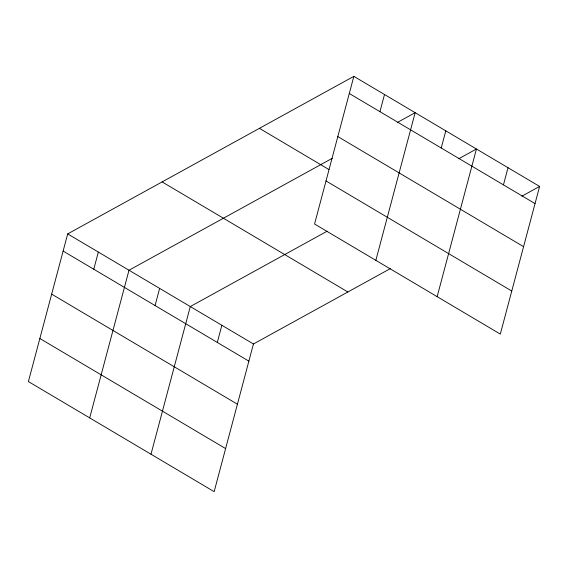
<?xml version="1.0" encoding="UTF-8"?>
<svg xmlns="http://www.w3.org/2000/svg" width="568" height="568" viewBox="0 0 568 568"><rect width="100%" height="100%" fill="white"/><g stroke="black" fill="none" stroke-linecap="round" stroke-linejoin="round"><path stroke-width="0.85" d="M353.85 76.346L314.558 224.019L500.309 334.098L539.6 186.432L353.85 76.346L67.691 233.902L28.4 381.568L214.15 491.654L253.442 343.981L390.344 268.607M93.777 269.225L98.342 252.064M89.694 417.899L128.993 270.226L332.23 158.323M155.071 305.556L159.636 288.388M150.996 454.222L190.287 306.557L327.189 231.176M217.296 342.433L221.861 325.265M379.935 111.676L384.5 94.508M375.853 260.343L415.151 112.677L397.486 122.397M441.23 147.999L445.795 130.839M437.154 296.673L476.445 149.001L458.788 158.72M503.454 184.877L508.019 167.716M521.942 196.152L539.6 186.432M349.284 93.507L535.035 203.593M337.825 136.576L523.575 246.661M259.42 128.34L328.936 169.541M326.018 180.951L511.768 291.029M162.121 181.909L347.872 291.988M67.691 233.902L253.442 343.981M63.126 251.063L248.876 361.149M51.667 294.132L237.417 404.21M39.859 338.507L225.61 448.585"/></g></svg>
